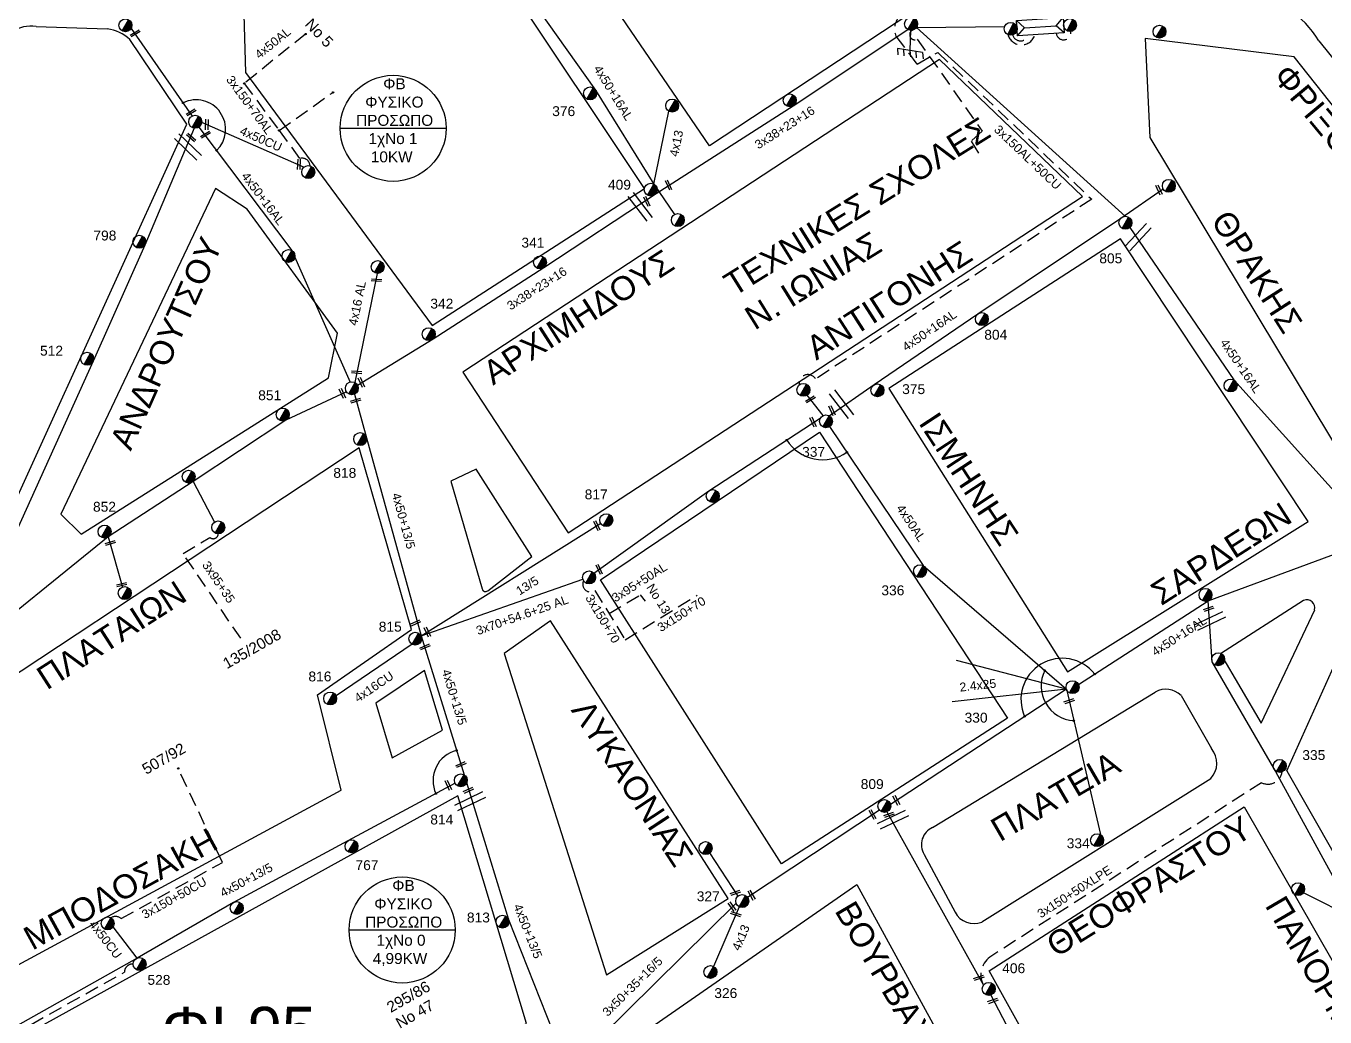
# Model space of a CAD drawing. Header units: millimetres. Extents: x 1421 to 7547, y 822 to 1873.
# Drawn here: x 7008.7 to 7245.6, y 1571.3 to 1752.1 of the extents above; entities that cross this region are included whole.
import ezdxf
from ezdxf.enums import TextEntityAlignment as Align

# ---------------------------------------------------------------- set-up
doc = ezdxf.new("R2010")
doc.units = ezdxf.units.MM
doc.linetypes.add('DASHED', pattern=[19.05, 12.7, -6.35])
doc.layers.get('0').update_dxf_attribs({"lineweight": 30})
for name, color, linetype, lineweight in [('13_5', 7, 'Continuous', 30), ('2.4x25', 7, 'Continuous', 30), ('3x150+50', 7, 'Continuous', 30), ('3x38+23+16', 7, 'Continuous', 30), ('3x50+35+16_5', 7, 'Continuous', 30), ('3x82+57+13_5', 7, 'Continuous', 30), ('4x13', 7, 'Continuous', 30), ('4x16CU', 7, 'Continuous', 30), ('4x50+13_5', 7, 'Continuous', 30), ('4x50+16_5', 7, 'Continuous', 30), ('4x50AL', 7, 'Continuous', 30), ('4x50CU', 7, 'Continuous', 30), ('TEXT_ΚΑΛΩΔΙΩΝ', 7, 'Continuous', 30), ('Άγνωστο εναέριο καλώδιο', 7, 'Continuous', 30), ('Γυμνά εναέρια ΧΤ (3Φ)   4x16AL', 7, 'Continuous', 30), ('Γυμνά εναέρια ΧΤ και ΦΟΠ (3Φ)   4x50+16AL', 7, 'Continuous', 30), ('Καλωδια Χ.Τ 3x95+35', 7, 'DASHED', 30), ('Καλωδια ΧΤ  3X95+50', 7, 'Continuous', 30), ('Καλώδια ΧΤ   3x150+50CU', 7, 'DASHED', 30), ('Καλώδια ΧΤ   3x150+70AL', 7, 'DASHED', 30), ('Καλώδια ΧΤ   3x150AL+50CU', 7, 'DASHED', 30), ('Μηχανική τομή', 7, 'Continuous', 30), ('Στύλος ΦΜ', 7, 'Continuous', 30), ('Στύλος ΦΜ @ 1', 7, 'Continuous', 30), ('Συνδέσεις', 7, 'Continuous', 30), ('Συνεστραμμένα ΧΤ   3x70+54.6+25 AL', 7, 'SYN_LINE', 30), ('Συνεστραμμένα ΧΤ  4x120+25 AL', 7, 'SYN_LINE', 30), ('Τομή', 7, 'Continuous', 30), ('Υποσταθμός εναέριος 2 στύλων', 7, 'Continuous', 30), ('Υποσταθμός πόλεως', 7, 'Continuous', 30), ('Υπόβαθρο ΔΕΗ', 7, 'Continuous', 30), ('Υπόγεια Καλώδια Δικτύου ΧΤ  4x16AL', 7, 'DASHED', 30)]:
    doc.layers.add(name, color=color, linetype=linetype, lineweight=lineweight)
doc.styles.add('arial', font='arial.ttf')
doc.styles.get("Standard").update_dxf_attribs({"font": 'arial.ttf'})
doc.linetypes.add('SYN_LINE', pattern='A,0.5,-0.0001,["/\\/\\/\\/",Standard,S=0.1,R=0,X=0,Y=-0.05],-0.25', length=0.7501)

# ---------------------------------------------------------------- blocks, each defined once
blk = doc.blocks.new('ΥΠΑΡΧΩΝ ΤΣΙΜΕΝΤΕΝΙΟΣ ΣΤΥΛΟΣ')
at = {"layer": 'Στύλος ΦΜ'}
blk.add_hatch(color=7, dxfattribs=at).paths.add_polyline_path([(-1.29, -2.28, 0.574793), (2.62, 0, 0.268822), (1.3, 2.27)])
at = {"layer": 'Στύλος ΦΜ', "color": 7}
blk.add_line((-1.29, -2.28), (1.3, 2.27), dxfattribs=at)
blk.add_circle((0, 0), 2.62, dxfattribs=at)
at = {"layer": 'Στύλος ΦΜ', "flags": 4}
for tag, p in [('ΑΡΙΘΜΟΣ', (-4.68, 8.05)), ('ΤΥΠΟΣ', (-4.91, 3.03))]:
    blk.add_attdef(tag, p, '', height=4, dxfattribs=at)
blk = doc.blocks.new('ΜΗΧΑΝΙΚΗ ΤΟΜΗ')
at = {"layer": 'Μηχανική τομή', "lineweight": -3, "ltscale": 40}
for p, q in [((-3.78, 1.15), (3.8, 1.15)), ((3.8, -0.4), (-3.78, -0.4))]:
    blk.add_line(p, q, dxfattribs=at)
blk = doc.blocks.new('ΤΟΜΗ')
at = {"layer": 'Τομή', "lineweight": -3, "ltscale": 40}
for p, q in [((-11.37, 1.1), (11.37, 1.1)), ((11.37, -3.57), (-11.37, -3.57))]:
    blk.add_line(p, q, dxfattribs=at)
blk = doc.blocks.new('A$C4BA07827')
at = {"lineweight": -3}
for p, q in [((0, 4.84), (2.52, 2.11)), ((4.43, 3.45), (0.61, 0.78)), ((3.41, 2.74), (4.26, 1.96)), ((4.43, 3.45), (5.28, 2.68)), ((0.61, 0.78), (1.46, 0)), ((1.55, 1.43), (2.39, 0.66)), ((2.52, 2.11), (3.36, 1.34))]:
    blk.add_line(p, q, dxfattribs=at)
blk = doc.blocks.new('ΥΠΟΣΤΑΘΜΟΣ ΕΝΑΕΡΙΟΣ ΕΠΙ 2 ΣΤΥΛΩΝ')
at = {"layer": 'Υποσταθμός εναέριος 2 στύλων', "linetype": 'Continuous', "lineweight": -3}
for points in [[(-11.97, -2.11, 0.574793), (-8.45, -0.07, 0.268822), (-9.64, 1.98)], [(9.68, -2.15, 0.574793), (13.19, -0.1, 0.268822), (12.01, 1.95)]]:
    blk.add_hatch(color=256, dxfattribs=at).paths.add_polyline_path(points)
for p, q in [((-11.97, -2.11), (-9.64, 1.98)), ((9.68, -2.15), (12.01, 1.95))]:
    blk.add_line(p, q, dxfattribs=at)
for centre in [(-10.81, -0.07), (10.84, -0.1)]:
    blk.add_circle(centre, 2.36, dxfattribs=at)
at = {"layer": 'Υποσταθμός πόλεως', "linetype": 'Continuous', "lineweight": -3, "ltscale": 40}
blk.add_lwpolyline([(-8.57, 2.82), (8.57, 2.82), (8.57, -2.82), (-8.57, -2.82)], close=True, dxfattribs=at)
for points in [[(-5.75, 0), (-8.57, 2.82)], [(-8.57, -2.82), (-5.75, 0)], [(-5.75, 0), (5.75, 0)], [(5.75, 0), (8.57, 2.82)], [(8.57, -2.82), (5.75, 0)]]:
    blk.add_lwpolyline(points, dxfattribs=at)
at = {"layer": 'Υποσταθμός εναέριος 2 στύλων', "ltscale": 40, "flags": 1}
for tag, p in [('ΜΕΤΑΣΧΗΜΑΤΙΣΜΟΣ', (14.09, 2.51)), ('ΙΣΧΥΣ', (14.07, -0.28)), ('ΑΡΙΘΜΟΣ', (14.19, -3))]:
    blk.add_attdef(tag, p, '', height=1.8, dxfattribs=at)
blk = doc.blocks.new('_ΣΥΝΔΕΣΗ')
at = {"layer": 'Συνδέσεις', "linetype": 'SYN_LINE', "ltscale": 40}
blk.add_hatch(color=256, dxfattribs=at).paths.add_polyline_path([(0.5, -0.01, 1), (-0.5, -0.01, 1)])
at = {"layer": 'Συνδέσεις'}
blk.add_circle((0, -0.01), 0.5, dxfattribs=at)

msp = doc.modelspace()

# ---------------------------------------------------------------- linework, layer by layer
at = {"lineweight": -3, "ltscale": 0.2}
for p, q in [((7065.97, 1733.41), (7085.3, 1733.41)), ((7067.62, 1587.2), (7086.95, 1587.2))]:
    msp.add_line(p, q, dxfattribs=at)
at = {"color": 5, "lineweight": -3, "ltscale": 0.2}
for points in [[(7154.09, 1681.03), (7151.16, 1684.75)], [(7112.26, 1652.3), (7133.22, 1667.28), (7153.57, 1680.53)]]:
    msp.add_lwpolyline(points, dxfattribs=at)
at = {"lineweight": -3, "ltscale": 0.2}
for centre in [(7075.63, 1733.41), (7077.29, 1587.2)]:
    msp.add_circle(centre, 9.67, dxfattribs=at)
at = {"layer": '13_5', "color": 30, "lineweight": -3, "ltscale": 0.2}
msp.add_lwpolyline([(7080.76, 1640.82), (7113.5, 1661.37)], dxfattribs=at)
at = {"layer": '2.4x25', "color": 1, "linetype": 'SYN_LINE', "lineweight": -3, "ltscale": 10}
for points in [[(7198.45, 1631.15), (7178.44, 1636.33)], [(7198.45, 1631.15), (7177.64, 1628.79)]]:
    msp.add_lwpolyline(points, dxfattribs=at)
at = {"layer": '3x150+50', "color": 6, "linetype": 'DASHED', "lineweight": -3, "ltscale": 0.2}
msp.add_lwpolyline([(7237.79, 1616.02, -0.515754), (7234.07, 1614.07), (7184.83, 1582.49, 0.394257), (7183.31, 1577.12, 1.666244)], format="xyb", dxfattribs=at)
at = {"layer": '3x38+23+16', "color": 6, "lineweight": -3, "ltscale": 0.2}
msp.add_lwpolyline([(7123.6, 1721.55), (7148.64, 1737.53), (7169.55, 1751.43)], dxfattribs=at)
at = {"layer": '3x38+23+16', "color": 62, "lineweight": -3, "ltscale": 0.2}
msp.add_lwpolyline([(7069.15, 1686.56), (7082.92, 1694.99), (7103.13, 1708.01), (7123.6, 1721.55)], dxfattribs=at)
at = {"layer": '3x50+35+16_5', "color": 30, "lineweight": -3, "ltscale": 0.2}
msp.add_lwpolyline([(7138.21, 1592.07), (7108.56, 1562.79)], dxfattribs=at)
at = {"layer": '3x82+57+13_5', "color": 4, "linetype": 'Continuous', "lineweight": -3, "ltscale": 0.2}
msp.add_lwpolyline([(7039.37, 1733.43), (7030.35, 1712.13), (7020.93, 1690.96), (7006.97, 1660.11), (6996.08, 1637.4)], dxfattribs=at)
at = {"layer": '4x13', "color": 6, "lineweight": -3, "ltscale": 0.2}
msp.add_lwpolyline([(7123.21, 1723.24), (7125.96, 1736.53)], dxfattribs=at)
at = {"layer": '4x13', "color": 30, "lineweight": -3, "ltscale": 0.2}
msp.add_lwpolyline([(7138.74, 1591.45), (7134.11, 1580.56)], dxfattribs=at)
at = {"layer": '4x16CU', "color": 30, "lineweight": -3, "ltscale": 0.2}
msp.add_lwpolyline([(7079.11, 1639.3), (7065.23, 1629.91)], dxfattribs=at)
at = {"layer": '4x50+13_5', "color": 133, "lineweight": -3, "ltscale": 0.2}
for points in [[(7068.61, 1684.94), (7070.79, 1676.94), (7080.76, 1640.82)], [(7088.57, 1615.52), (7096.7, 1589.14), (7107.11, 1562.87)]]:
    msp.add_lwpolyline(points, dxfattribs=at)
at = {"layer": '4x50+13_5', "color": 30, "lineweight": -3, "ltscale": 0.2}
for points in [[(7080.76, 1640.82), (7088.57, 1615.52)], [(7086.95, 1613.95), (7067.39, 1603.45), (7046.52, 1592.22), (7028.96, 1582.08), (6998.32, 1564.87)]]:
    msp.add_lwpolyline(points, dxfattribs=at)
at = {"layer": '4x50+13_5', "color": 5, "lineweight": -3, "ltscale": 0.2}
for points in [[(7165.73, 1608.73), (7183.31, 1577.12)], [(7184.65, 1575.34), (7193.88, 1557.76), (7203.46, 1541.7)]]:
    msp.add_lwpolyline(points, dxfattribs=at)
at = {"layer": '4x50+16_5', "color": 6, "lineweight": -3, "ltscale": 0.2}
msp.add_lwpolyline([(7280.56, 1530.28), (7263.73, 1567.19), (7251.35, 1589.12), (7236.28, 1616.69), (7225.06, 1636.13), (7224.32, 1647.24)], dxfattribs=at)
at = {"layer": '4x50AL', "color": 62, "lineweight": -3, "ltscale": 0.2}
msp.add_lwpolyline([(7027.84, 1751.63), (7039, 1735.65)], dxfattribs=at)
at = {"layer": '4x50AL', "color": 62, "linetype": 'DASHED', "lineweight": -3, "ltscale": 0.2}
msp.add_lwpolyline([(7059.66, 1750.59), (7048.49, 1741.6)], dxfattribs=at)
at = {"layer": '4x50AL', "color": 133, "lineweight": -3, "ltscale": 0.2}
msp.add_lwpolyline([(7067.13, 1685.35), (7056.09, 1680.19), (7039.14, 1669.01), (7023.68, 1658.9), (6996.91, 1637.27)], dxfattribs=at)
at = {"layer": '4x50AL', "color": 5, "lineweight": -3, "ltscale": 0.2}
msp.add_lwpolyline([(7155.27, 1679), (7172.34, 1653.67), (7198.45, 1631.15), (7204.65, 1604.6)], dxfattribs=at)
at = {"layer": '4x50CU', "color": 62, "lineweight": -3, "ltscale": 0.2}
msp.add_lwpolyline([(7040.71, 1734.53), (7059.39, 1726.33)], dxfattribs=at)
at = {"layer": '4x50CU', "color": 30, "lineweight": -3, "ltscale": 0.2}
msp.add_lwpolyline([(7028.96, 1582.08), (7024.57, 1587.77)], dxfattribs=at)
at = {"layer": 'Άγνωστο εναέριο καλώδιο', "color": 30, "lineweight": -3, "ltscale": 0.2}
for points in [[(7198.45, 1631.15), (7166.4, 1610.09)], [(7164.36, 1609.04), (7140.3, 1593.13)]]:
    msp.add_lwpolyline(points, dxfattribs=at)
at = {"layer": 'Άγνωστο εναέριο καλώδιο', "color": 6, "lineweight": -3, "ltscale": 0.2}
msp.add_lwpolyline([(7251.35, 1589.12), (7241.71, 1594)], dxfattribs=at)
at = {"layer": 'Γυμνά εναέρια ΧΤ (3Φ)   4x16AL', "color": 62, "lineweight": -3, "ltscale": 0.2}
msp.add_lwpolyline([(7068.69, 1687.03), (7072.76, 1706.94)], dxfattribs=at)
at = {"layer": 'Γυμνά εναέρια ΧΤ (3Φ)   4x16AL', "color": 133, "lineweight": -3, "ltscale": 0.2}
msp.add_lwpolyline([(7023.68, 1658.9), (7026.25, 1649.74)], dxfattribs=at)
at = {"layer": 'Γυμνά εναέρια ΧΤ και ΦΟΠ (3Φ)   4x50+16AL', "color": 1, "lineweight": -3, "ltscale": 0.2}
msp.add_lwpolyline([(7098.51, 1760.16), (7112.57, 1740.39), (7123.21, 1723.24), (7126.97, 1717.69)], dxfattribs=at)
at = {"layer": 'Γυμνά εναέρια ΧΤ και ΦΟΠ (3Φ)   4x50+16AL', "color": 6, "lineweight": -3, "ltscale": 0.2}
for points in [[(7209.24, 1717.35), (7171.1, 1751.79), (7187.2, 1751.95)], [(7155.19, 1680.99), (7163.41, 1686.66), (7182.32, 1699.55), (7208.39, 1717.01), (7216.1, 1722.37)]]:
    msp.add_lwpolyline(points, dxfattribs=at)
at = {"layer": 'Γυμνά εναέρια ΧΤ και ΦΟΠ (3Φ)   4x50+16AL', "color": 62, "lineweight": -3, "ltscale": 0.2}
msp.add_lwpolyline([(7040.2, 1733.63), (7057.15, 1711.14), (7067.78, 1687.14)], dxfattribs=at)
at = {"layer": 'Γυμνά εναέρια ΧΤ και ΦΟΠ (3Φ)   4x50+16AL', "color": 85, "lineweight": -3, "ltscale": 0.2}
msp.add_lwpolyline([(7210.03, 1715.33), (7229, 1687.53), (7255.08, 1658.6), (7257.93, 1640.91), (7267.53, 1625.2), (7284.3, 1597.85), (7292.25, 1584.37)], dxfattribs=at)
at = {"layer": 'Γυμνά εναέρια ΧΤ και ΦΟΠ (3Φ)   4x50+16AL', "color": 30, "lineweight": -3, "ltscale": 0.2}
msp.add_lwpolyline([(7200.66, 1631.95), (7224.32, 1647.24), (7255.08, 1658.6)], dxfattribs=at)
at = {"layer": 'Καλωδια Χ.Τ 3x95+35', "color": 133, "lineweight": -3, "ltscale": 0.2}
msp.add_lwpolyline([(7047.84, 1640.4), (7037.32, 1655.86), (7042.19, 1658.79)], dxfattribs=at)
at = {"layer": 'Καλωδια Χ.Τ 3x95+35', "color": 7, "lineweight": -3, "ltscale": 0.2}
msp.add_arc((7042.81, 1659.51), 0.945, 229.4334, 356.7041, dxfattribs=at)
at = {"layer": 'Καλωδια ΧΤ  3X95+50', "color": 5, "linetype": 'DASHED', "lineweight": -3, "ltscale": 0.2}
msp.add_lwpolyline([(7115.02, 1644.9), (7120.73, 1648.33), (7121.64, 1647.16)], dxfattribs=at)
at = {"layer": 'Καλώδια ΧΤ   3x150+50CU', "color": 30, "lineweight": -3, "ltscale": 0.2}
msp.add_lwpolyline([(7026.03, 1589.28), (7044.5, 1599.53), (7036.44, 1616.66)], dxfattribs=at)
msp.add_lwpolyline([(7042.36, 1520.46), (7036.88, 1530.57), (7018.94, 1521.34), (6996.93, 1562.01, 0.462222), (6999.63, 1564.41), (7026.63, 1579.52, -0.443002), (7028.21, 1580.98)], format="xyb", dxfattribs=at)
at = {"layer": 'Καλώδια ΧΤ   3x150+50CU', "color": 6, "lineweight": -3, "ltscale": 0.2}
msp.add_arc((7190.26, 1751.19), 2.56, 195.6041, 343.7399, dxfattribs=at)
at = {"layer": 'Καλώδια ΧΤ   3x150+50CU', "color": 27, "lineweight": -3, "ltscale": 0.2}
msp.add_arc((7190.1, 1750.83), 1.48, 195.4937, 342.5857, dxfattribs=at)
at = {"layer": 'Καλώδια ΧΤ   3x150+50CU', "color": 206, "lineweight": -3, "ltscale": 0.2}
msp.add_arc((7197.94, 1750.91), 1.35, 188.0259, 7.305, dxfattribs=at)
at = {"layer": 'Καλώδια ΧΤ   3x150+50CU', "color": 30, "lineweight": -3, "ltscale": 0.2}
msp.add_arc((7025, 1588.13), 1.54, 47.8986, 123.116, dxfattribs=at)
at = {"layer": 'Καλώδια ΧΤ   3x150+70AL', "color": 62, "lineweight": -3, "ltscale": 0.2}
msp.add_lwpolyline([(7048.49, 1741.6), (7054.83, 1733.03), (7058.57, 1727.89)], dxfattribs=at)
at = {"layer": 'Καλώδια ΧΤ   3x150+70AL', "color": 5, "lineweight": -3, "ltscale": 0.2}
for points in [[(7112.44, 1649.12), (7117.95, 1640.14)], [(7117.95, 1640.14), (7131.1, 1648.29)]]:
    msp.add_lwpolyline(points, dxfattribs=at)
at = {"layer": 'Καλώδια ΧΤ   3x150+70AL', "color": 62, "lineweight": -3, "ltscale": 0.2}
msp.add_arc((7059.02, 1726.49), 1.47, 2.5459, 107.4937, dxfattribs=at)
at = {"layer": 'Καλώδια ΧΤ   3x150+70AL', "color": 5, "lineweight": -3, "ltscale": 0.2}
msp.add_arc((7111.64, 1650.26), 1.4, 153.7273, 304.6938, dxfattribs=at)
at = {"layer": 'Καλώδια ΧΤ   3x150AL+50CU', "color": 5, "lineweight": -3, "ltscale": 0.2}
msp.add_lwpolyline([(7171.97, 1754.67, 0.671966), (7167.36, 1750.19), (7171.21, 1745.13), (7175, 1747.25), (7203.07, 1720.46), (7152.68, 1687.7, 0.839834), (7149.71, 1686.61)], format="xyb", dxfattribs=at)
at = {"layer": 'Καλώδια ΧΤ   3x150AL+50CU', "color": 6, "lineweight": -3, "ltscale": 0.2}
msp.add_lwpolyline([(7170.36, 1751.3, 1.010407), (7171.25, 1749.67), (7183.11, 1732.9), (7181.1, 1731.06), (7183, 1728.03)], format="xyb", dxfattribs=at)
at = {"layer": 'Συνεστραμμένα ΧΤ   3x70+54.6+25 AL', "color": 133, "lineweight": -3, "ltscale": 10}
msp.add_lwpolyline([(7039.14, 1669.01), (7043.03, 1661.57)], dxfattribs=at)
at = {"layer": 'Συνεστραμμένα ΧΤ   3x70+54.6+25 AL', "color": 133, "lineweight": -3, "ltscale": 20}
msp.add_lwpolyline([(7080.76, 1640.82), (7110.25, 1651.2)], dxfattribs=at)
at = {"layer": 'Συνεστραμμένα ΧΤ  4x120+25 AL', "color": 30, "lineweight": -3, "ltscale": 20}
msp.add_lwpolyline([(7138.56, 1593.38), (7133.44, 1601.29)], dxfattribs=at)
at = {"layer": 'Υπόβαθρο ΔΕΗ', "lineweight": -3, "ltscale": 0.2}
for points in [[(7048.72, 1743.61), (7082.76, 1697.43), (7121.51, 1722.46), (7096.38, 1760.15), (7048.19, 1762.67), (7048.72, 1743.61)], [(7010.53, 1751.99), (7023.48, 1751.53)], [(7003.2, 1747.62), (6945.29, 1620.84), (6951.86, 1610.09), (6993.99, 1637.5), (7038.02, 1734.16), (7027.62, 1749.6)], [(7253.09, 1666.35), (7285.57, 1689.02), (7240.03, 1746.46), (7212.85, 1749.77), (7213.71, 1731.72), (7253.09, 1666.35)], [(7244.52, 1749.35), (7321.53, 1653.74), (7324.45, 1660.44)], [(7088.37, 1688.95), (7107.6, 1659.63), (7201.37, 1720.98), (7175.33, 1745.94), (7088.37, 1688.95)], [(7015.03, 1663.05), (7018.76, 1659.41), (7063.83, 1687.9), (7065.48, 1696.08), (7049.02, 1718.67), (7043.23, 1722.42), (7015.03, 1663.05)], [(7242.58, 1661.73), (7208.3, 1713.28), (7166.05, 1685.98), (7198.63, 1634.3), (7242.58, 1661.73)], [(7146.46, 1599.26), (7113.48, 1651.07), (7153.45, 1677.98), (7187.71, 1625.81), (7146.46, 1599.26)], [(6994.46, 1573.97), (7066.18, 1612.73), (7061.85, 1630.06), (7078.99, 1641.99), (7069.45, 1675.13), (6973.49, 1611.78), (6994.46, 1573.97)], [(7090.76, 1671.23), (7086.19, 1669.04), (7091.87, 1649.43)], [(7092.89, 1649.05), (7100.97, 1655.29), (7090.76, 1671.23)], [(7241.74, 1647.31), (7226.59, 1637.57), (7233.99, 1624.9), (7243.75, 1645.6)], [(7114.55, 1579.03), (7136.74, 1592.93), (7104.36, 1643.56), (7095.91, 1637.65), (7114.55, 1579.03)], [(7238.7, 1616.22), (7250.17, 1641.77)], [(7081.38, 1634.55), (7072.47, 1628.6), (7075.48, 1618.57), (7084.67, 1623.63), (7081.38, 1634.55)], [(7174.06, 1605.91), (7214.63, 1630.6)], [(7219.38, 1629.96), (7224.94, 1620.3)], [(7238.7, 1616.22), (7269.25, 1562.62)], [(7183.03, 1588.66), (7224.79, 1614.81)], [(7087.46, 1611.68), (6999.71, 1563.21), (7020.18, 1526.42), (7099.95, 1570.14), (7087.46, 1611.68)], [(7172.49, 1600.99), (7178.17, 1590.46)], [(7121.26, 1568.43), (7160.2, 1595.47), (7179.1, 1561.03), (7137.53, 1538.38), (7121.26, 1568.43)]]:
    msp.add_lwpolyline(points, dxfattribs=at)
for points in [[(7114.88, 1757.33), (7116.83, 1761.19), (7164.61, 1762.4), (7170.11, 1754.39), (7133.35, 1730.21)], [(7260.23, 1558.42), (7211.1, 1531.6), (7184.37, 1579.76), (7230.9, 1609.64)]]:
    msp.add_lwpolyline(points, close=True, dxfattribs=at)
for centre, radius, start, end in [((7230.01, 1740.74), 16.88, 30.7021, 85.4188), ((7009.62, 1745.17), 6.88, 82.3997, 159.114), ((7022.57, 1744.18), 7.41, 47.0786, 82.9258), ((7092.51, 1649.57), 0.648, 192.0822, 306.4063), ((7242.31, 1645.95), 1.48, 346.4554, 112.7542), ((7216.59, 1627.19), 3.93, 44.8085, 119.82), ((7221.79, 1617.63), 4.12, 316.6927, 40.2367), ((7175.48, 1602.74), 3.47, 114.1097, 210.3459), ((7181.58, 1592.2), 3.83, 206.9926, 292.2186)]:
    msp.add_arc(centre, radius, start, end, dxfattribs=at)
at = {"layer": 'Υπόβαθρο ΔΕΗ', "lineweight": -3}
for centre, radius, start, end in [((7039.72, 1733.24), 5.37, 313.5996, 116.4705), ((7154.02, 1680.76), 7.8, 212.6277, 304.4139), ((7197.69, 1629.24), 7.52, 37.9654, 204.2658), ((7200.18, 1631.71), 6.34, 153.3796, 266.5374), ((7088.57, 1614.47), 5.65, 103.9713, 205.0575)]:
    msp.add_arc(centre, radius, start, end, dxfattribs=at)
at = {"layer": 'Υπόγεια Καλώδια Δικτύου ΧΤ  4x16AL', "color": 62, "lineweight": -3, "ltscale": 0.2}
msp.add_lwpolyline([(7054.83, 1733.03), (7064.68, 1739.97)], dxfattribs=at)

# ---------------------------------------------------------------- block references
at = {"layer": 'Μηχανική τομή', "lineweight": -3}
for p, xscale, yscale, zscale, rotation in [((7028.64, 1750.64), 0.2499999999999187, 0.2499999999999187, 0.2499999999999187, 30.84314796080389), ((7038.82, 1736.24), 0.2499999999999186, 0.2499999999999186, 0.2499999999999186, 30.84314796080389), ((7041.75, 1734.09), 0.2499999999999186, 0.2499999999999186, 0.2499999999999186, 87.61771820892757), ((7038.87, 1731.8), 0.2499999999999187, 0.2499999999999187, 0.2499999999999187, 138.9335238618478), ((7041.46, 1732.17), 0.2499999999999186, 0.2499999999999186, 0.2499999999999186, 30.84314796080388), ((7058.54, 1726.85), 0.2499999999999187, 0.2499999999999187, 0.2499999999999187, 87.61771820892757), ((7125.96, 1723.1), 0.2499999999999188, 0.2499999999999188, 0.2499999999999188, 114.5530108727058), ((7215.45, 1722.21), 0.2499999999999188, 0.2499999999999188, 0.2499999999999188, 114.5530108727058), ((7122.01, 1720.12), 0.2499999999999188, 0.2499999999999188, 0.2499999999999188, 114.5530108727058), ((7072.6, 1705.63), 0.2499999999999187, 0.2499999999999187, 0.2499999999999187, 355.9983232257112), ((7068.97, 1688.82), 0.2499999999999186, 0.2499999999999186, 0.2499999999999186, 355.9983232257112), ((7069.94, 1687.1), 0.2499999999999188, 0.2499999999999188, 0.2499999999999188, 114.5530108727058), ((7066.44, 1685.1), 0.2499999999999188, 0.2499999999999188, 0.2499999999999188, 114.5530108727058), ((7068.83, 1683.64), 0.2499999999999188, 0.2499999999999188, 0.2499999999999188, 16.55530801289986), ((7151.8, 1683.91), 0.2499999999999188, 0.2499999999999188, 0.2499999999999188, 30.56852901153832), ((7155.77, 1681.97), 0.2499999999999188, 0.2499999999999188, 0.2499999999999188, 114.5530108727058), ((7152.34, 1679.86), 0.2499999999999188, 0.2499999999999188, 0.2499999999999188, 114.5530108727058), ((7112.89, 1660.98), 0.2499999999999188, 0.2499999999999188, 0.2499999999999188, 114.5530108727058), ((7024.03, 1657.88), 0.2499999999999187, 0.2499999999999187, 0.2499999999999187, 196.3862405713247), ((7113.31, 1653), 0.2499999999999188, 0.2499999999999188, 0.2499999999999188, 114.5530108727058), ((7026.1, 1650.28), 0.2499999999999187, 0.2499999999999187, 0.2499999999999187, 192.3576320232952), ((7224.38, 1645.87), 0.2499999999999188, 0.2499999999999188, 0.2499999999999188, 199.3521531081327), ((7079.68, 1643.28), 0.2499999999999188, 0.2499999999999188, 0.2499999999999188, 203.278781133103), ((7081.97, 1641.58), 0.2499999999999188, 0.2499999999999188, 0.2499999999999188, 114.5530108727058), ((7081.42, 1638.91), 0.2499999999999188, 0.2499999999999188, 0.2499999999999188, 203.278781133103), ((7198.95, 1629.02), 0.2499999999999188, 0.2499999999999188, 0.2499999999999188, 199.3521531081327), ((7087.98, 1617.45), 0.2499999999999188, 0.2499999999999188, 0.2499999999999188, 203.278781133103), ((7085.81, 1613.65), 0.2499999999999188, 0.2499999999999188, 0.2499999999999188, 114.5530108727058), ((7089.34, 1612.76), 0.2499999999999187, 0.2499999999999187, 0.2499999999999187, 203.278781133103), ((7167.52, 1610.89), 0.2499999999999188, 0.2499999999999188, 0.2499999999999188, 119.1448045958683), ((7163.17, 1608.31), 0.2499999999999188, 0.2499999999999188, 0.2499999999999188, 119.1448045958683), ((7166.08, 1608.3), 0.2499999999999188, 0.2499999999999188, 0.2499999999999188, 199.3521531081327), ((7138.05, 1594.06), 0.2499999999999188, 0.2499999999999188, 0.2499999999999188, 199.3521531081327), ((7141.11, 1593.57), 0.2499999999999188, 0.2499999999999188, 0.2499999999999188, 119.1448045958683), ((7137.39, 1591.4), 0.2499999999999188, 0.2499999999999188, 0.2499999999999188, 305.4868861438861), ((7138.2, 1590.18), 0.2499999999999188, 0.2499999999999188, 0.2499999999999188, 162.6433289623404), ((7182.45, 1578.55), 0.2499999999999188, 0.2499999999999188, 0.2499999999999188, 199.3521531081327), ((7185.02, 1574.35), 0.2499999999999188, 0.2499999999999188, 0.2499999999999188, 199.3521531081327)]:
    msp.add_blockref('ΜΗΧΑΝΙΚΗ ΤΟΜΗ', p, dxfattribs=dict(at, xscale=xscale, yscale=yscale, zscale=zscale, rotation=rotation))
at = {"layer": 'Στύλος ΦΜ @ 1', "lineweight": -3, "ltscale": 40, "xscale": 0.4499999999998181, "yscale": 0.4499999999998181, "zscale": 0.4499999999998181}
for p in [(7170.13, 1752.46), (7026.81, 1752.2), (7215.44, 1751.04), (7147.99, 1738.52), (7126.54, 1737.56), (7039.54, 1734.6), (7060.15, 1725.43), (7217.14, 1722.92), (7127.58, 1716.67), (7056.56, 1710.12), (7072.82, 1708.12), (7228.41, 1686.5), (7068.11, 1686.01), (7150.48, 1685.71), (7038.34, 1669.88), (7133.94, 1666.35), (7043.74, 1660.63), (7111.39, 1651.5), (7026.68, 1648.64), (7223.84, 1648.32), (7226.15, 1636.58), (7132.64, 1602.14), (7240.73, 1594.65), (7047.11, 1591.21), (7023.57, 1588.4)]:
    msp.add_blockref('ΥΠΑΡΧΩΝ ΤΣΙΜΕΝΤΕΝΙΟΣ ΣΤΥΛΟΣ', p, dxfattribs=at)
at = {"layer": 'Στύλος ΦΜ @ 1', "lineweight": -3, "ltscale": 40}
ref = msp.add_blockref('ΥΠΑΡΧΩΝ ΤΣΙΜΕΝΤΕΝΙΟΣ ΣΤΥΛΟΣ', (7111.57, 1739.77), dxfattribs=dict(at, xscale=0.4499999999998181, yscale=0.4499999999998181, zscale=0.4499999999998181))
ref.add_attrib('ΤΥΠΟΣ', '376', (7104.66, 1735.64), dxfattribs={"layer": 'Στύλος ΦΜ', "height": 1.8, "flags": 4})
ref = msp.add_blockref('ΥΠΑΡΧΩΝ ΤΣΙΜΕΝΤΕΝΙΟΣ ΣΤΥΛΟΣ', (7122.63, 1722.22), dxfattribs=dict(at, xscale=0.4499999999998181, yscale=0.4499999999998181, zscale=0.4499999999998181))
ref.add_attrib('ΤΥΠΟΣ', '409', (7114.83, 1722.22), dxfattribs={"layer": 'Στύλος ΦΜ', "height": 1.8, "flags": 4})
ref = msp.add_blockref('ΥΠΑΡΧΩΝ ΤΣΙΜΕΝΤΕΝΙΟΣ ΣΤΥΛΟΣ', (7209.22, 1716.18), dxfattribs=dict(at, xscale=0.4499999999998181, yscale=0.4499999999998181, zscale=0.4499999999998181))
ref.add_attrib('ΤΥΠΟΣ', '805', (7204.46, 1708.8), dxfattribs={"layer": 'Στύλος ΦΜ', "height": 1.8, "flags": 4})
ref = msp.add_blockref('ΥΠΑΡΧΩΝ ΤΣΙΜΕΝΤΕΝΙΟΣ ΣΤΥΛΟΣ', (7029.34, 1712.73), dxfattribs=dict(at, xscale=0.4499999999998181, yscale=0.4499999999998181, zscale=0.4499999999998181))
ref.add_attrib('ΤΥΠΟΣ', '798', (7020.96, 1712.96), dxfattribs={"layer": 'Στύλος ΦΜ', "height": 1.8, "flags": 4})
ref = msp.add_blockref('ΥΠΑΡΧΩΝ ΤΣΙΜΕΝΤΕΝΙΟΣ ΣΤΥΛΟΣ', (7102.44, 1708.96), dxfattribs=dict(at, xscale=0.4499999999998181, yscale=0.4499999999998181, zscale=0.4499999999998181))
ref.add_attrib('ΤΥΠΟΣ', '341', (7099.04, 1711.66), dxfattribs={"layer": 'Στύλος ΦΜ', "height": 1.8, "flags": 4})
ref = msp.add_blockref('ΥΠΑΡΧΩΝ ΤΣΙΜΕΝΤΕΝΙΟΣ ΣΤΥΛΟΣ', (7082.14, 1695.87), dxfattribs=dict(at, xscale=0.4499999999998181, yscale=0.4499999999998181, zscale=0.4499999999998181))
ref.add_attrib('ΤΥΠΟΣ', '342', (7082.43, 1700.54), dxfattribs={"layer": 'Στύλος ΦΜ', "height": 1.8, "flags": 4})
ref = msp.add_blockref('ΥΠΑΡΧΩΝ ΤΣΙΜΕΝΤΕΝΙΟΣ ΣΤΥΛΟΣ', (7183.03, 1698.62), dxfattribs=dict(at, xscale=0.4499999999998181, yscale=0.4499999999998181, zscale=0.4499999999998181))
ref.add_attrib('ΤΥΠΟΣ', '804', (7183.48, 1694.86), dxfattribs={"layer": 'Στύλος ΦΜ', "height": 1.8, "flags": 4})
ref = msp.add_blockref('ΥΠΑΡΧΩΝ ΤΣΙΜΕΝΤΕΝΙΟΣ ΣΤΥΛΟΣ', (7019.83, 1691.38), dxfattribs=dict(at, xscale=0.4499999999998181, yscale=0.4499999999998181, zscale=0.4499999999998181))
ref.add_attrib('ΤΥΠΟΣ', '512', (7011.23, 1691.95), dxfattribs={"layer": 'Στύλος ΦΜ', "height": 1.8, "flags": 4})
ref = msp.add_blockref('ΥΠΑΡΧΩΝ ΤΣΙΜΕΝΤΕΝΙΟΣ ΣΤΥΛΟΣ', (7055.51, 1681.21), dxfattribs=dict(at, xscale=0.4499999999998181, yscale=0.4499999999998181, zscale=0.4499999999998181))
ref.add_attrib('ΤΥΠΟΣ', '851', (7051.03, 1683.83), dxfattribs={"layer": 'Στύλος ΦΜ', "height": 1.8, "flags": 4})
ref = msp.add_blockref('ΥΠΑΡΧΩΝ ΤΣΙΜΕΝΤΕΝΙΟΣ ΣΤΥΛΟΣ', (7163.99, 1685.63), dxfattribs=dict(at, xscale=0.4499999999998181, yscale=0.4499999999998181, zscale=0.4499999999998181))
ref.add_attrib('ΤΥΠΟΣ', '375', (7168.5, 1684.94), dxfattribs={"layer": 'Στύλος ΦΜ', "height": 1.8, "flags": 4})
ref = msp.add_blockref('ΥΠΑΡΧΩΝ ΤΣΙΜΕΝΤΕΝΙΟΣ ΣΤΥΛΟΣ', (7154.6, 1679.97), dxfattribs=dict(at, xscale=0.4499999999998181, yscale=0.4499999999998181, zscale=0.4499999999998181))
ref.add_attrib('ΤΥΠΟΣ', '337', (7150.25, 1673.5), dxfattribs={"layer": 'Στύλος ΦΜ', "height": 1.8, "flags": 4})
ref = msp.add_blockref('ΥΠΑΡΧΩΝ ΤΣΙΜΕΝΤΕΝΙΟΣ ΣΤΥΛΟΣ', (7069.64, 1676.73), dxfattribs=dict(at, xscale=0.4499999999998181, yscale=0.4499999999998181, zscale=0.4499999999998181))
ref.add_attrib('ΤΥΠΟΣ', '818', (7064.73, 1669.67), dxfattribs={"layer": 'Στύλος ΦΜ', "height": 1.8, "flags": 4})
ref = msp.add_blockref('ΥΠΑΡΧΩΝ ΤΣΙΜΕΝΤΕΝΙΟΣ ΣΤΥΛΟΣ', (7114.52, 1661.95), dxfattribs=dict(at, xscale=0.4499999999998181, yscale=0.4499999999998181, zscale=0.4499999999998181))
ref.add_attrib('ΤΥΠΟΣ', '817', (7110.59, 1665.75), dxfattribs={"layer": 'Στύλος ΦΜ', "height": 1.8, "flags": 4})
ref = msp.add_blockref('ΥΠΑΡΧΩΝ ΤΣΙΜΕΝΤΕΝΙΟΣ ΣΤΥΛΟΣ', (7023, 1659.86), dxfattribs=dict(at, xscale=0.4499999999998181, yscale=0.4499999999998181, zscale=0.4499999999998181))
ref.add_attrib('ΤΥΠΟΣ', '852', (7020.89, 1663.49), dxfattribs={"layer": 'Στύλος ΦΜ', "height": 1.8, "flags": 4})
ref = msp.add_blockref('ΥΠΑΡΧΩΝ ΤΣΙΜΕΝΤΕΝΙΟΣ ΣΤΥΛΟΣ', (7171.76, 1652.65), dxfattribs=dict(at, xscale=0.4499999999998181, yscale=0.4499999999998181, zscale=0.4499999999998181))
ref.add_attrib('ΤΥΠΟΣ', '336', (7164.71, 1648.25), dxfattribs={"layer": 'Στύλος ΦΜ', "height": 1.8, "flags": 4})
ref = msp.add_blockref('ΥΠΑΡΧΩΝ ΤΣΙΜΕΝΤΕΝΙΟΣ ΣΤΥΛΟΣ', (7079.69, 1640.33), dxfattribs=dict(at, xscale=0.4499999999998181, yscale=0.4499999999998181, zscale=0.4499999999998181))
ref.add_attrib('ΤΥΠΟΣ', '815', (7073.02, 1641.62), dxfattribs={"layer": 'Στύλος ΦΜ', "height": 1.8, "flags": 4})
ref = msp.add_blockref('ΥΠΑΡΧΩΝ ΤΣΙΜΕΝΤΕΝΙΟΣ ΣΤΥΛΟΣ', (7064.16, 1629.42), dxfattribs=dict(at, xscale=0.4499999999998181, yscale=0.4499999999998181, zscale=0.4499999999998181))
ref.add_attrib('ΤΥΠΟΣ', '816', (7060.19, 1632.54), dxfattribs={"layer": 'Στύλος ΦΜ', "height": 1.8, "flags": 4})
ref = msp.add_blockref('ΥΠΑΡΧΩΝ ΤΣΙΜΕΝΤΕΝΙΟΣ ΣΤΥΛΟΣ', (7199.58, 1631.49), dxfattribs=dict(at, xscale=0.4499999999998181, yscale=0.4499999999998181, zscale=0.4499999999998181))
ref.add_attrib('ΤΥΠΟΣ', '330', (7179.89, 1625.03), dxfattribs={"layer": 'Στύλος ΦΜ', "height": 1.8, "flags": 4})
ref = msp.add_blockref('ΥΠΑΡΧΩΝ ΤΣΙΜΕΝΤΕΝΙΟΣ ΣΤΥΛΟΣ', (7237.38, 1617.12), dxfattribs=dict(at, xscale=0.4499999999998181, yscale=0.4499999999998181, zscale=0.4499999999998181))
ref.add_attrib('ΤΥΠΟΣ', '335', (7241.5, 1618.21), dxfattribs={"layer": 'Στύλος ΦΜ', "height": 1.8, "flags": 4})
ref = msp.add_blockref('ΥΠΑΡΧΩΝ ΤΣΙΜΕΝΤΕΝΙΟΣ ΣΤΥΛΟΣ', (7087.99, 1614.5), dxfattribs=dict(at, xscale=0.4499999999998181, yscale=0.4499999999998181, zscale=0.4499999999998181))
ref.add_attrib('ΤΥΠΟΣ', '814', (7082.42, 1606.45), dxfattribs={"layer": 'Στύλος ΦΜ', "height": 1.8, "flags": 4})
ref = msp.add_blockref('ΥΠΑΡΧΩΝ ΤΣΙΜΕΝΤΕΝΙΟΣ ΣΤΥΛΟΣ', (7165.25, 1609.81), dxfattribs=dict(at, xscale=0.4499999999998181, yscale=0.4499999999998181, zscale=0.4499999999998181))
ref.add_attrib('ΤΥΠΟΣ', '809', (7160.94, 1612.91), dxfattribs={"layer": 'Στύλος ΦΜ', "height": 1.8, "flags": 4})
ref = msp.add_blockref('ΥΠΑΡΧΩΝ ΤΣΙΜΕΝΤΕΝΙΟΣ ΣΤΥΛΟΣ', (7204.06, 1603.58), dxfattribs=dict(at, xscale=0.4499999999998181, yscale=0.4499999999998181, zscale=0.4499999999998181))
ref.add_attrib('ΤΥΠΟΣ', '334', (7198.52, 1602.12), dxfattribs={"layer": 'Στύλος ΦΜ', "height": 1.8, "flags": 4})
ref = msp.add_blockref('ΥΠΑΡΧΩΝ ΤΣΙΜΕΝΤΕΝΙΟΣ ΣΤΥΛΟΣ', (7068.04, 1602.47), dxfattribs=dict(at, xscale=0.4499999999998181, yscale=0.4499999999998181, zscale=0.4499999999998181))
ref.add_attrib('ΤΥΠΟΣ', '767', (7068.77, 1598.12), dxfattribs={"layer": 'Στύλος ΦΜ', "height": 1.8, "flags": 4})
ref = msp.add_blockref('ΥΠΑΡΧΩΝ ΤΣΙΜΕΝΤΕΝΙΟΣ ΣΤΥΛΟΣ', (7139.32, 1592.48), dxfattribs=dict(at, xscale=0.4499999999998181, yscale=0.4499999999998181, zscale=0.4499999999998181))
ref.add_attrib('ΤΥΠΟΣ', '327', (7131.03, 1592.44), dxfattribs={"layer": 'Στύλος ΦΜ', "height": 1.8, "flags": 4})
ref = msp.add_blockref('ΥΠΑΡΧΩΝ ΤΣΙΜΕΝΤΕΝΙΟΣ ΣΤΥΛΟΣ', (7095.59, 1588.72), dxfattribs=dict(at, xscale=0.4499999999998181, yscale=0.4499999999998181, zscale=0.4499999999998181))
ref.add_attrib('ΤΥΠΟΣ', '813', (7089.1, 1588.58), dxfattribs={"layer": 'Στύλος ΦΜ', "height": 1.8, "flags": 4})
ref = msp.add_blockref('ΥΠΑΡΧΩΝ ΤΣΙΜΕΝΤΕΝΙΟΣ ΣΤΥΛΟΣ', (7029.39, 1580.99), dxfattribs=dict(at, xscale=0.4499999999998181, yscale=0.4499999999998181, zscale=0.4499999999998181))
ref.add_attrib('ΤΥΠΟΣ', '528', (7030.82, 1577.2), dxfattribs={"layer": 'Στύλος ΦΜ', "height": 1.8, "flags": 4})
ref = msp.add_blockref('ΥΠΑΡΧΩΝ ΤΣΙΜΕΝΤΕΝΙΟΣ ΣΤΥΛΟΣ', (7133.52, 1579.54), dxfattribs=dict(at, xscale=0.4499999999998181, yscale=0.4499999999998181, zscale=0.4499999999998181))
ref.add_attrib('ΤΥΠΟΣ', '326', (7134.23, 1574.79), dxfattribs={"layer": 'Στύλος ΦΜ', "height": 1.8, "flags": 4})
ref = msp.add_blockref('ΥΠΑΡΧΩΝ ΤΣΙΜΕΝΤΕΝΙΟΣ ΣΤΥΛΟΣ', (7184.29, 1576.46), dxfattribs=dict(at, xscale=0.4499999999998181, yscale=0.4499999999998181, zscale=0.4499999999998181))
ref.add_attrib('ΤΥΠΟΣ', '406', (7186.75, 1579.33), dxfattribs={"layer": 'Στύλος ΦΜ', "height": 1.8, "flags": 4})
at = {"layer": 'Συνδέσεις', "lineweight": -3, "xscale": 0.25, "yscale": 0.25, "zscale": 0.25}
for p in [(7059.66, 1750.59), (7048.49, 1741.61), (7064.68, 1739.97), (7037.32, 1738.05), (7054.83, 1733.03), (7043.42, 1729.35), (7147.45, 1676.55), (7158.43, 1674.32), (7194.51, 1634.55), (7203.63, 1633.87), (7190.84, 1626.15), (7199.8, 1625.38), (7087.21, 1619.95), (7036.44, 1616.66), (7083.45, 1612.08)]:
    msp.add_blockref('_ΣΥΝΔΕΣΗ', p, dxfattribs=at)
at = {"layer": 'Τομή', "lineweight": -3, "xscale": 0.2499999999998871, "yscale": 0.2499999999998871, "zscale": 0.2499999999998871}
for p, rotation in [((7037.98, 1729.78), 136.4041713877465), ((7120.47, 1718.88), 127.4055825512725), ((7211.31, 1713.78), 47.02182522640364), ((7157.19, 1682.9), 127.4055825512725), ((7224.8, 1643.26), 205.3950751485119), ((7089.83, 1610.41), 205.3950751485119), ((7166.94, 1607.06), 205.3950751485119)]:
    msp.add_blockref('ΤΟΜΗ', p, dxfattribs=dict(at, rotation=rotation))
at = {"layer": 'Υποσταθμός εναέριος 2 στύλων', "lineweight": -3, "xscale": 0.4999999999999998, "yscale": 0.4999999999999998, "zscale": 0.4999999999999998, "rotation": 3.747145617880559}
msp.add_blockref('ΥΠΟΣΤΑΘΜΟΣ ΕΝΑΕΡΙΟΣ ΕΠΙ 2 ΣΤΥΛΩΝ', (7193.7, 1751.94), dxfattribs=at)
at = {"layer": 'Υπόβαθρο ΔΕΗ', "lineweight": -3, "ltscale": 0.2, "rotation": 315.838717014632}
msp.add_blockref('A$C4BA07827', (7166.65, 1747.82), dxfattribs=at)

# ---------------------------------------------------------------- texts
at = {"lineweight": -3, "ltscale": 40, "char_height": 4, "attachment_point": 1, "style": 'arial'}
for s, insert, width, rotation in [('{\\H1.083x;ΦΡΙΞΟΥ}', (7239.18, 1745.57), 51.2353, 309.7564), ('{\\H1.083x;TEΧΝΙΚΕΣ ΣΧΟΛΕΣ\\PΝ. ΙΩΝΙΑΣ}', (7135.49, 1706.3), 56.8758, 31.9078), ('{\\H1.083x;ΘΡΑΚΗΣ}', (7228.34, 1718.94), 51.2353, 302.5962), ('{\\H1.083x;ΑΝΔΡΟΥΤΣΟΥ}', (7023.82, 1676.19), 51.2353, 66.0042), ('{\\H1.083x;ΑΡΧΙΜΗΔΟΥΣ}', (7091.52, 1690.11), 51.2353, 32.6775), ('{\\H1.083x;ΑΝΤΙΓΟΝΗΣ}', (7150.49, 1694.65), 51.2353, 32.6775), ('{\\H1.083x;ΙΣΜΗΝΗΣ}', (7174.99, 1682.08), 51.2353, 303.3203), ('{\\H1.083x;ΣΑΡΔΕΩΝ}', (7213.41, 1649.89), 51.2353, 32.6775), ('{\\H1.083x;ΠΛΑΤΑΙΩΝ}', (7010.14, 1634.51), 51.2353, 32.6775), ('{\\H1.083x;ΛΥΚΑΟΝΙΑΣ}', (7111.6, 1629.69), 51.2353, 303.3203), ('{\\H1.083x;ΠΛΑΤΕΙΑ}', (7184.17, 1606.94), 48.6977, 30.2287), ('{\\H1.083x;ΘΕΟΦΡΑΣΤΟΥ}', (7194.32, 1585.77), 51.2353, 31.888), ('{\\H1.083x;ΜΠΟΔΟΣΑΚΗ}', (7007.73, 1587.2), 51.2353, 28.7766), ('{\\H1.083x;ΒΟΥΡΒΑΧΗ}', (7159.82, 1592.92), 51.2353, 300.3979), ('{\\H1.083x;ΠΑΝΟΡΜΟΥ}', (7238.32, 1593.87), 51.2353, 300.3979)]:
    msp.add_mtext(s, dxfattribs=dict(at, insert=insert, width=width, rotation=rotation))
at = {"layer": 'TEXT_ΚΑΛΩΔΙΩΝ', "lineweight": -3, "ltscale": 0.2}
for s, rotation, p in [('4x50AL', 38.8189, (7053.68, 1748.98)), ('4x50+16AL', 301.8274, (7115.83, 1739.88)), ('3x150+70AL', 306.4541, (7049.47, 1737.69)), ('3x38+23+16', 32.5417, (7147.07, 1733.57)), ('4x50CU', 336.2983, (7051.54, 1731.48)), ('4x13', 78.3181, (7127.3, 1730.67)), ('3x150AL+50CU', 316.3364, (7191.41, 1728.13)), ('4x50+16AL', 307.0129, (7051.93, 1720.61)), ('3x38+23+16', 32.792, (7101.85, 1704.21)), (' 4x16 AL', 78.4578, (7069.03, 1701.19)), ('4x50+16AL', 34.2985, (7173.47, 1696.54)), ('4x50+16AL', 304.3017, (7230.29, 1690.07)), ('4x50+13/5', 285.4202, (7077.56, 1661.82)), ('4x50AL', 303.9781, (7170.13, 1661.43)), ('3x95+35', 304.2389, (7043.81, 1650.66)), ('13/5', 32.1133, (7100.11, 1650.01)), ('3x95+50AL', 32.2357, (7120.57, 1650.63)), ('3x70+54.6+25 AL', 19.3904, (7099.18, 1644.65)), ('3x150+70', 301.0889, (7113.88, 1643.97)), ('3x150+70', 32.2357, (7128.24, 1644.81)), ('4x50+16AL', 32.8752, (7219, 1640.83)), ('4x16CU', 34.0795, (7072.13, 1631.57)), ('4x50+13/5', 287.1664, (7086.82, 1629.67)), ('2.4x25', 6.4863, (7182.31, 1631.84)), ('4x50+13/5', 28.2658, (7048.86, 1596.32)), ('3x150+50XLPE', 32.7165, (7199.93, 1594.19)), ('3x150+50CU', 29.0334, (7035.69, 1593.05)), ('4x50+13/5', 291.6271, (7100.24, 1586.99)), ('4x50CU', 307.6535, (7023.17, 1585.49)), ('4x13', 66.9655, (7139.06, 1585.82)), ('3x50+35+16/5', 44.6311, (7119.3, 1576.91))]:
    msp.add_text(s, height=1.6, rotation=rotation, dxfattribs=at).set_placement(p, align=Align.MIDDLE_CENTER)
at = {"layer": 'Υπόβαθρο ΔΕΗ', "lineweight": -3, "attachment_point": 1}
for s, insert, char_height, rotation in [('Νο 5', (7060.87, 1753.65), 2, 313.2317), ('No 13', (7123.13, 1650.56), 1.6, 302.6029), ('135/2008', (7044.32, 1636.48), 2, 29.6537), ('507/92', (7029.59, 1617.22), 2, 29.6537), ('295/86\\PNo 47', (7074.21, 1573.79), 2, 29.6537)]:
    msp.add_mtext_dynamic_manual_height_columns(s, width=17.2548, gutter_width=12.5, heights=[0], dxfattribs=dict(at, insert=insert, char_height=char_height, rotation=rotation))
for s, width, heights, insert, char_height in [('{\\W8.64836; }ΦΒ \\P{\\W4.42067; }ΦΥΣΙΚΟ \\P{\\W2.28183; }ΠΡΟΣΩΠΟ', 17.2548, [9.11], (7067.12, 1742.53), 2), ('{\\W5.8935; }1χΝο 1\\P{\\W6.42953; }10KW', 17.2548, [0], (7066.59, 1732.54), 2), ('{\\W8.64836; }ΦΒ \\P{\\W4.42067; }ΦΥΣΙΚΟ \\P{\\W2.28183; }ΠΡΟΣΩΠΟ', 17.2548, [9.11], (7068.77, 1596.31), 2), ('{\\W5.64925; }1χΝο 0\\P{\\W4.75548; }4,99KW', 17.2548, [0], (7068.24, 1586.33), 2), ('ΦI-95', 30.8332, [0], (7033.39, 1573.19), 8)]:
    msp.add_mtext_dynamic_manual_height_columns(s, width=width, gutter_width=12.5, heights=heights, dxfattribs=dict(at, insert=insert, char_height=char_height))

doc.saveas('drawing.dxf')
